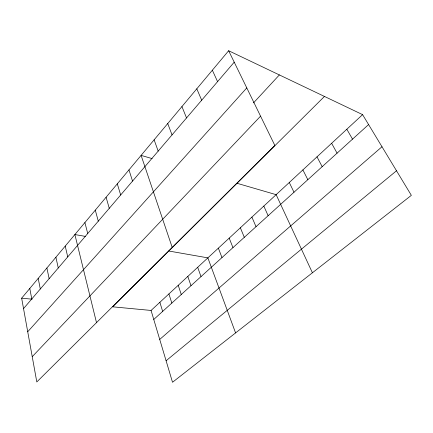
<?xml version="1.0" encoding="UTF-8"?>
<svg xmlns="http://www.w3.org/2000/svg" width="433" height="433" viewBox="0 0 433 433"><rect width="100%" height="100%" fill="white"/><g stroke="black" fill="none" stroke-linecap="round" stroke-linejoin="round"><path stroke-width="0.65" d="M228.646 50.731L274.841 145.434L36.805 381.955L21.65 298.185L228.646 50.731L362.594 114.637L411.35 195.353L172.518 382.269L151.068 310.45L362.594 114.637M23.534 308.605L234.221 62.163M27.723 331.754L246.783 87.915M253.516 102.892L279.361 74.925M32.231 356.673L260.569 116.168M324.452 96.44L112.65 306.813L151.068 310.45M153.764 319.467L368.591 124.569M159.723 339.423L381.993 146.749M166.093 360.759L396.509 170.786M21.65 298.185L32.091 299.176M85.333 236.386L74.882 234.551L96.499 322.645M168.821 251.021L207.867 257.868L235.579 332.917M152.14 158.602L141.098 155.387L172.204 247.422M237.019 183.283L276.146 194.666L312.415 272.785M346.817 129.24L352.527 139.145M331.629 143.301L337.069 153.168M316.994 156.843L322.179 166.678M302.889 169.904L307.831 179.69M289.282 182.504L293.996 192.247M212.349 70.216L217.572 81.642M263.821 206.07L268.124 215.715M251.903 217.106L256.017 226.697M196.793 88.808L201.691 100.212M240.364 227.785L244.304 237.327M181.936 106.567L186.531 117.949M229.192 238.128L232.965 247.616M218.362 248.152L221.977 257.581M167.728 123.551L172.036 134.896M154.132 139.81L158.175 151.112M197.686 267.291L201.004 276.606M187.814 276.438L190.991 285.693M178.223 285.315L181.27 294.51M168.908 293.937L171.836 303.073M128.964 169.898L132.547 181.091M159.864 302.31L162.667 311.387M117.3 183.841L120.677 194.974M106.085 197.248L109.268 208.322M95.292 210.146L98.291 221.16M84.9 222.573L87.726 233.517M65.221 246.101L67.737 256.899M55.895 257.245L58.271 267.973M46.894 268.011L49.135 278.657M38.196 278.408L40.312 288.979M29.785 288.465L31.782 298.954"/></g></svg>
